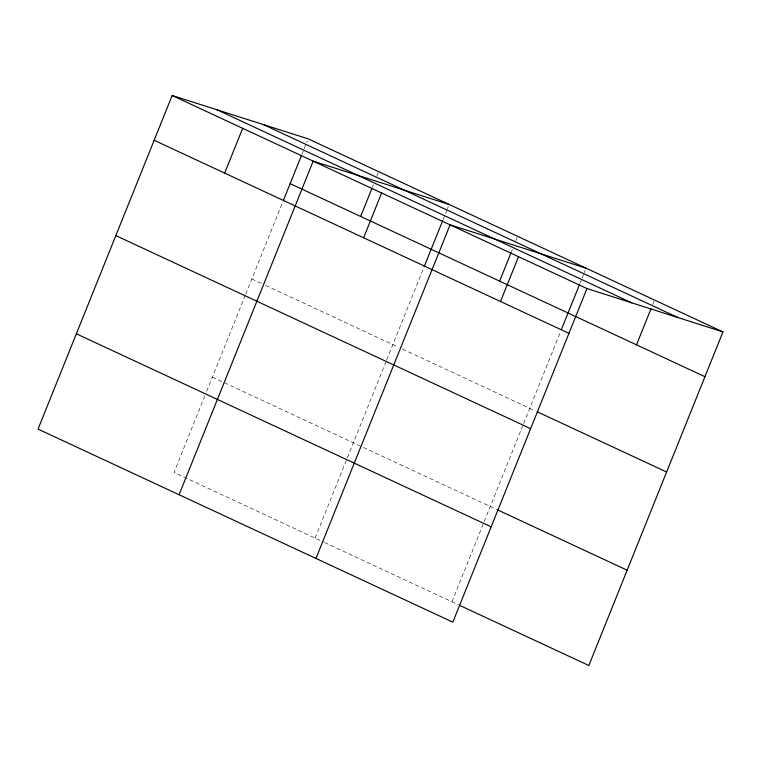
<?xml version="1.0" encoding="UTF-8"?>
<svg xmlns="http://www.w3.org/2000/svg" width="761" height="761" viewBox="0 0 761 761"><rect width="100%" height="100%" fill="white"/><g stroke="black" fill="none" stroke-linecap="round" stroke-linejoin="round"><path stroke-width="0.57" stroke-dasharray="3.81 2.85" d="M204.88 395.768L174.05 472.448L323.634 542.07M206.64 391.382L245.261 295.316M245.698 294.222L283.102 201.17M302.012 154.141L303.763 149.765M304.2 148.68L307.282 141.032M372.519 186.959L373.404 184.771M376.914 176.029L378.236 172.757M315.083 538.094L386.284 360.952M386.721 359.867L423.696 267.901M443.035 219.777L446.992 209.95M447.43 208.856L448.305 206.669M511.478 251.634L512.353 249.446M515.872 240.704L517.185 237.432M451.958 601.799L523.168 424.667M523.606 423.573L560.572 331.615M579.92 283.492L581.68 279.116M582.117 278.022L583.868 273.656M584.315 272.562L585.19 270.374M652.748 304.419L654.07 301.137M251.834 278.945L261.451 283.425M265.722 285.413L398.212 347.073M402.493 349.071L535.097 410.788M212.367 377.142L496.686 509.48M324.7 542.574L458.379 604.786"/><path stroke-width="1.14" d="M722.95 331.901L308.157 138.844L172.157 95.496L38.05 429.099L452.843 622.156L586.95 288.552L722.95 331.901L588.843 665.504L459.444 605.28M224.666 173.108L242.673 128.314M283.539 200.076L301.565 155.234M179.082 494.736L313.19 161.132L449.19 204.481M360.666 216.457L372.081 188.053M363.625 237.784L381.632 192.99M424.134 266.807L442.598 220.871M315.958 558.45L450.074 224.837L586.065 268.195M499.616 281.132L511.04 252.728M500.5 301.489L518.507 256.695M561.456 329.418L579.482 284.585M636.5 344.847L650.997 308.785M263.277 124.538L678.07 317.594M217.037 109.793L631.83 302.859M172.157 95.496L586.95 288.552M290.15 183.639L704.943 376.695M154.15 140.29L568.943 333.347M537.228 411.777L666.626 472.01M115.834 235.596L530.626 428.652M497.761 509.975L627.15 570.198M76.366 333.794L491.159 526.85"/></g></svg>
